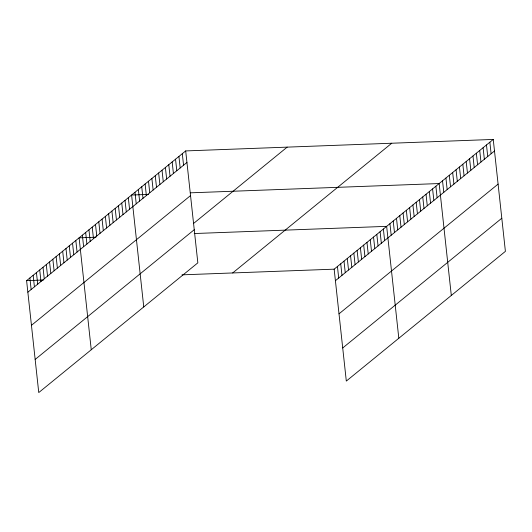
<?xml version="1.0" encoding="UTF-8"?>
<svg xmlns="http://www.w3.org/2000/svg" width="532" height="532" viewBox="0 0 532 532"><rect width="100%" height="100%" fill="white"/><g stroke="black" fill="none" stroke-linecap="round" stroke-linejoin="round"><path stroke-width="0.8" d="M185.688 150.922L197.844 262.835L38.756 392.563L26.6 280.643L185.688 150.922L493.244 139.437L505.4 251.357L346.312 381.078L334.156 269.165L493.244 139.437M27.857 292.194L186.938 162.466M31.454 325.318L190.536 195.59M193.715 223.347L287.18 147.131M35.159 359.439L194.247 229.711M232.664 272.956L391.745 143.228M335.413 280.71L494.494 150.988M339.01 313.833L498.092 184.105M342.714 347.961L501.802 218.233M148.514 194.393L131.597 195.025L143.753 306.944M190.396 192.83L439.153 183.547L451.309 295.46M96.013 237.206L79.095 237.837L91.258 349.75M194.266 233.535L386.658 226.353L398.814 338.272M26.6 280.643L43.518 280.012M181.991 274.845L334.156 269.165M489.859 142.197L491.116 153.741M486.481 144.95L487.738 156.501M483.103 147.71L484.353 159.254M479.718 150.463L480.975 162.014M476.339 153.223L477.596 164.767M472.961 155.976L474.212 167.527M469.576 158.736L470.833 170.28M466.198 161.489L467.455 173.04M462.82 164.248L464.07 175.793M459.435 167.001L460.692 178.553M456.057 169.761L457.307 181.312M452.672 172.521L453.929 184.065M449.294 175.274L450.551 186.825M445.916 178.034L447.166 189.578M442.531 180.787L443.788 192.338M435.874 186.22L437.124 197.771M432.589 188.893L433.846 200.444M429.311 191.573L430.561 203.118M426.026 194.247L427.282 205.798M422.747 196.92L424.004 208.471M419.469 199.6L420.719 211.144M416.184 202.273L417.44 213.824M412.905 204.946L414.155 216.497M409.62 207.626L410.877 219.171M406.342 210.3L407.598 221.851M403.063 212.98L404.313 224.524M399.778 215.653L401.035 227.197M396.5 218.326L397.75 229.877M393.214 221.006L394.471 232.55M389.936 223.679L391.193 235.224M383.373 229.033L384.629 240.577M380.094 231.706L381.344 243.25M376.809 234.379L378.066 245.93M373.531 237.059L374.787 248.604M370.252 239.733L371.502 251.284M366.967 242.406L368.224 253.957M363.688 245.086L364.939 256.63M360.403 247.759L361.66 259.31M357.125 250.432L358.382 261.983M353.847 253.112L355.097 264.657M350.561 255.786L351.818 267.337M347.283 258.459L348.533 270.01M343.998 261.139L345.255 272.683M340.719 263.812L341.976 275.363M337.441 266.485L338.691 278.037M182.303 153.675L183.56 165.226M178.925 156.435L180.175 167.979M175.54 159.188L176.797 170.739M172.162 161.947L173.419 173.492M168.784 164.701L170.034 176.252M165.399 167.46L166.656 179.005M162.021 170.213L163.277 181.764M158.642 172.973L159.893 184.518M155.258 175.726L156.514 187.277M151.879 178.486L153.136 190.03M148.501 181.239L149.751 192.79M145.116 183.999L146.373 195.55M141.738 186.759L142.995 198.303M138.36 189.512L139.61 201.063M134.975 192.271L136.232 203.816M128.312 197.705L129.569 209.249M125.033 200.378L126.29 211.922M121.755 203.051L123.005 214.602M118.47 205.731L119.727 217.275M115.191 208.404L116.448 219.949M111.906 211.078L113.163 222.629M108.628 213.758L109.885 225.302M105.349 216.431L106.6 227.975M102.064 219.104L103.321 230.655M98.786 221.784L100.036 233.329M95.501 224.457L96.758 236.008M92.222 227.131L93.479 238.682M88.944 229.811L90.194 241.355M85.659 232.484L86.915 244.035M82.38 235.157L83.63 246.708M75.817 240.511L77.074 252.062M72.538 243.184L73.788 254.735M69.253 245.864L70.51 257.408M65.975 248.537L67.225 260.088M62.69 251.21L63.946 262.761M59.411 253.89L60.668 265.435M56.133 256.564L57.383 268.115M52.848 259.237L54.104 270.788M49.569 261.917L50.819 273.461M46.284 264.59L47.541 276.141M43.006 267.27L44.262 278.815M39.727 269.943L40.977 281.488M36.442 272.617L37.699 284.168M33.164 275.297L34.414 286.841M29.878 277.97L31.135 289.514"/></g></svg>
